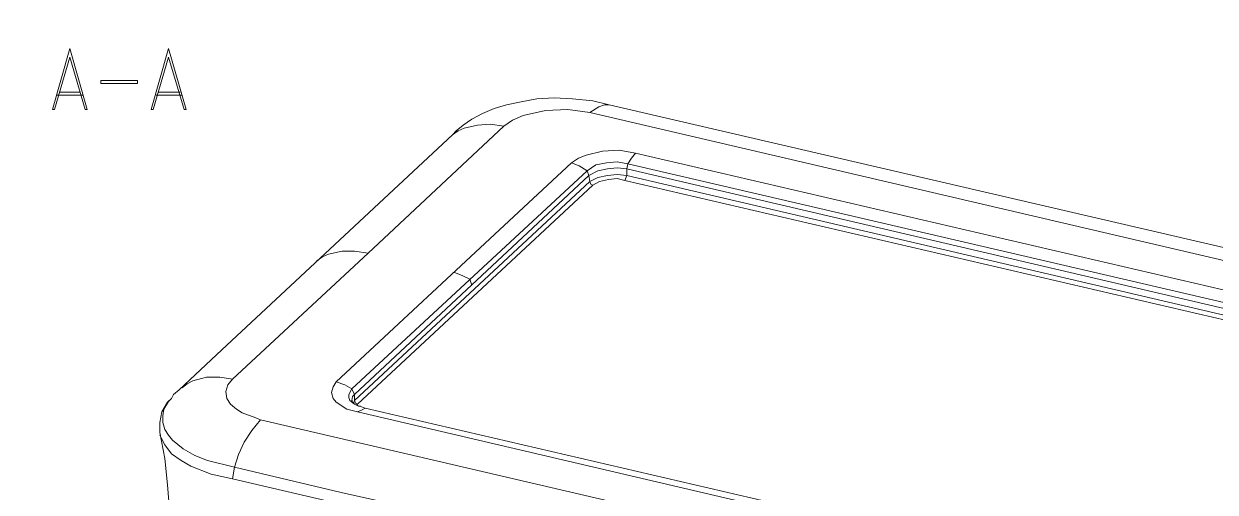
# Model space of a CAD drawing. Header units: centimetres. Extents: x -22.4 to 6.2, y -30.9 to -11.
# Drawn here: x -12.86 to -7.65, y -24.23 to -22.18 of the extents above; entities that cross this region are included whole.
import ezdxf

# ---------------------------------------------------------------- set-up
doc = ezdxf.new("R2010")
doc.units = ezdxf.units.CM
doc.header["$MEASUREMENT"] = 0
doc.layers.add('4', color=7, linetype='Continuous')
doc.layers.add('layer 1', color=7, linetype='Continuous')

msp = doc.modelspace()

# ---------------------------------------------------------------- linework, layer by layer
at = {"layer": '4', "color": 6, "lineweight": 9}
for points in [[(-12.65909, -22.28797), (-12.65909, -22.28797), (-12.73529, -22.55467), (-12.73529, -22.55467)], [(-12.22729, -22.28797), (-12.22729, -22.28797), (-12.30349, -22.55467), (-12.30349, -22.55467)], [(-12.71835, -22.49117), (-12.71835, -22.49117), (-12.59982, -22.49117), (-12.59982, -22.49117)], [(-12.70565, -22.47847), (-12.70565, -22.47847), (-12.61252, -22.47847), (-12.61252, -22.47847)], [(-12.28232, -22.49117), (-12.28232, -22.49117), (-12.16802, -22.49117), (-12.16802, -22.49117)], [(-12.27385, -22.47847), (-12.27385, -22.47847), (-12.17649, -22.47847), (-12.17649, -22.47847)]]:
    msp.add_open_spline(points, degree=3, dxfattribs=at)
for points, knots in [([(-12.65909, -22.32607), (-12.65909, -22.32607), (-12.72682, -22.55467), (-12.72682, -22.55467), (-12.72682, -22.55467), (-12.72682, -22.55467), (-12.73529, -22.55467), (-12.73529, -22.55467)], [0, 0, 0, 0, 0.3333333, 0.3333333, 0.3333333, 0.3333333, 1, 1, 1, 1]), ([(-12.65909, -22.32607), (-12.65909, -22.32607), (-12.59135, -22.55467), (-12.59135, -22.55467), (-12.59135, -22.55467), (-12.59135, -22.55467), (-12.58289, -22.55467), (-12.58289, -22.55467), (-12.58289, -22.55467), (-12.58289, -22.55467), (-12.65909, -22.28797), (-12.65909, -22.28797)], [0, 0, 0, 0, 0.25, 0.25, 0.25, 0.25, 0.5, 0.5, 0.5, 0.5, 1, 1, 1, 1]), ([(-12.22729, -22.32607), (-12.22729, -22.32607), (-12.29502, -22.55467), (-12.29502, -22.55467), (-12.29502, -22.55467), (-12.29502, -22.55467), (-12.30349, -22.55467), (-12.30349, -22.55467)], [0, 0, 0, 0, 0.3333333, 0.3333333, 0.3333333, 0.3333333, 1, 1, 1, 1]), ([(-12.22729, -22.32607), (-12.22729, -22.32607), (-12.15955, -22.55467), (-12.15955, -22.55467), (-12.15955, -22.55467), (-12.15955, -22.55467), (-12.15109, -22.55467), (-12.15109, -22.55467), (-12.15109, -22.55467), (-12.15109, -22.55467), (-12.22729, -22.28797), (-12.22729, -22.28797)], [0, 0, 0, 0, 0.25, 0.25, 0.25, 0.25, 0.5, 0.5, 0.5, 0.5, 1, 1, 1, 1]), ([(-12.52362, -22.42767), (-12.52362, -22.42767), (-12.36275, -22.42767), (-12.36275, -22.42767), (-12.36275, -22.42767), (-12.36275, -22.42767), (-12.36275, -22.44037), (-12.36275, -22.44037)], [0, 0, 0, 0, 0.3333333, 0.3333333, 0.3333333, 0.3333333, 1, 1, 1, 1]), ([(-12.52362, -22.42767), (-12.52362, -22.42767), (-12.52362, -22.44037), (-12.52362, -22.44037), (-12.52362, -22.44037), (-12.52362, -22.44037), (-12.36275, -22.44037), (-12.36275, -22.44037)], [0, 0, 0, 0, 0.3333333, 0.3333333, 0.3333333, 0.3333333, 1, 1, 1, 1])]:
    msp.add_open_spline(points, degree=3, knots=knots, dxfattribs=at)
at = {"layer": 'layer 1', "lineweight": 9}
for points, knots in [([(-21.92211, -30.90598), (-21.92211, -30.90598), (6.24226, -30.90598), (6.24226, -30.90598), (6.24226, -30.90598), (6.24226, -30.90598), (6.24226, -11.33528), (6.24226, -11.33528), (6.24226, -11.33528), (6.24226, -11.33528), (-21.92211, -11.33528), (-21.92211, -11.33528), (-21.92211, -11.33528), (-21.92211, -11.33528), (-21.92211, -30.90598), (-21.92211, -30.90598)], [0, 0, 0, 0, 0.2, 0.2, 0.2, 0.2, 0.4, 0.4, 0.4, 0.4, 0.6, 0.6, 0.6, 0.6, 1, 1, 1, 1]), ([(-10.30112, -22.53351), (-10.30112, -22.53351), (-10.37309, -22.51657), (-10.37309, -22.51657), (-10.37309, -22.51657), (-10.37309, -22.51657), (-10.46199, -22.50811), (-10.46199, -22.50811), (-10.46199, -22.50811), (-10.46199, -22.50811), (-10.54242, -22.50387), (-10.54242, -22.50387), (-10.54242, -22.50387), (-10.54242, -22.50387), (-10.61862, -22.50811), (-10.61862, -22.50811), (-10.61862, -22.50811), (-10.61862, -22.50811), (-10.68635, -22.52081), (-10.68635, -22.52081), (-10.68635, -22.52081), (-10.68635, -22.52081), (-10.74985, -22.53351), (-10.74985, -22.53351), (-10.74985, -22.53351), (-10.74985, -22.53351), (-10.80489, -22.55044), (-10.80489, -22.55044), (-10.80489, -22.55044), (-10.80489, -22.55044), (-10.85569, -22.57161), (-10.85569, -22.57161), (-10.85569, -22.57161), (-10.85569, -22.57161), (-10.90225, -22.59701), (-10.90225, -22.59701), (-10.90225, -22.59701), (-10.90225, -22.59701), (-10.94035, -22.62241), (-10.94035, -22.62241), (-10.94035, -22.62241), (-10.94035, -22.62241), (-10.96999, -22.64781), (-10.96999, -22.64781), (-10.96999, -22.64781), (-10.96999, -22.64781), (-10.98692, -22.66474), (-10.98692, -22.66474)], [0, 0, 0, 0, 0.0769231, 0.0769231, 0.0769231, 0.0769231, 0.1538462, 0.1538462, 0.1538462, 0.1538462, 0.2307692, 0.2307692, 0.2307692, 0.2307692, 0.3076923, 0.3076923, 0.3076923, 0.3076923, 0.3846154, 0.3846154, 0.3846154, 0.3846154, 0.4615385, 0.4615385, 0.4615385, 0.4615385, 0.5384615, 0.5384615, 0.5384615, 0.5384615, 0.6153846, 0.6153846, 0.6153846, 0.6153846, 0.6923077, 0.6923077, 0.6923077, 0.6923077, 0.7692308, 0.7692308, 0.7692308, 0.7692308, 0.8461538, 0.8461538, 0.8461538, 0.8461538, 1, 1, 1, 1]), ([(-10.30112, -22.53351), (-10.30112, -22.53351), (-10.32229, -22.53351), (-10.32229, -22.53351), (-10.32229, -22.53351), (-10.32229, -22.53351), (-10.34769, -22.54197), (-10.34769, -22.54197), (-10.34769, -22.54197), (-10.34769, -22.54197), (-10.38579, -22.56737), (-10.38579, -22.56737)], [0, 0, 0, 0, 0.25, 0.25, 0.25, 0.25, 0.5, 0.5, 0.5, 0.5, 1, 1, 1, 1]), ([(-10.76255, -22.62664), (-10.76255, -22.62664), (-10.72445, -22.60124), (-10.72445, -22.60124), (-10.72445, -22.60124), (-10.72445, -22.60124), (-10.67789, -22.58007), (-10.67789, -22.58007), (-10.67789, -22.58007), (-10.67789, -22.58007), (-10.58052, -22.55891), (-10.58052, -22.55891), (-10.58052, -22.55891), (-10.58052, -22.55891), (-10.48315, -22.55467), (-10.48315, -22.55467), (-10.48315, -22.55467), (-10.48315, -22.55467), (-10.38579, -22.56737), (-10.38579, -22.56737)], [0, 0, 0, 0, 0.1666667, 0.1666667, 0.1666667, 0.1666667, 0.3333333, 0.3333333, 0.3333333, 0.3333333, 0.5, 0.5, 0.5, 0.5, 0.6666667, 0.6666667, 0.6666667, 0.6666667, 1, 1, 1, 1]), ([(-10.98692, -22.66474), (-10.98692, -22.66474), (-10.96152, -22.64781), (-10.96152, -22.64781), (-10.96152, -22.64781), (-10.96152, -22.64781), (-10.93612, -22.63511), (-10.93612, -22.63511), (-10.93612, -22.63511), (-10.93612, -22.63511), (-10.87685, -22.62241), (-10.87685, -22.62241), (-10.87685, -22.62241), (-10.87685, -22.62241), (-10.82182, -22.61817), (-10.82182, -22.61817), (-10.82182, -22.61817), (-10.82182, -22.61817), (-10.76255, -22.62664), (-10.76255, -22.62664), (-10.76255, -22.62664), (-10.76255, -22.62664), (-11.35522, -23.18121), (-11.35522, -23.18121)], [0, 0, 0, 0, 0.1428571, 0.1428571, 0.1428571, 0.1428571, 0.2857143, 0.2857143, 0.2857143, 0.2857143, 0.4285714, 0.4285714, 0.4285714, 0.4285714, 0.5714286, 0.5714286, 0.5714286, 0.5714286, 0.7142857, 0.7142857, 0.7142857, 0.7142857, 1, 1, 1, 1]), ([(-10.98692, -22.66474), (-10.98692, -22.66474), (-11.99445, -23.60454), (-11.99445, -23.60454), (-11.99445, -23.60454), (-11.99445, -23.60454), (-12.18072, -23.77811), (-12.18072, -23.77811), (-12.18072, -23.77811), (-12.18072, -23.77811), (-12.20612, -23.79927), (-12.20612, -23.79927), (-12.20612, -23.79927), (-12.20612, -23.79927), (-12.21459, -23.81621), (-12.21459, -23.81621), (-12.21459, -23.81621), (-12.21459, -23.81621), (-12.23152, -23.83314), (-12.23152, -23.83314), (-12.23152, -23.83314), (-12.23152, -23.83314), (-12.25692, -23.87547), (-12.25692, -23.87547), (-12.25692, -23.87547), (-12.25692, -23.87547), (-12.26539, -23.92204), (-12.26539, -23.92204), (-12.26539, -23.92204), (-12.26539, -23.92204), (-12.26539, -23.96437), (-12.26539, -23.96437)], [0, 0, 0, 0, 0.1111111, 0.1111111, 0.1111111, 0.1111111, 0.2222222, 0.2222222, 0.2222222, 0.2222222, 0.3333333, 0.3333333, 0.3333333, 0.3333333, 0.4444444, 0.4444444, 0.4444444, 0.4444444, 0.5555556, 0.5555556, 0.5555556, 0.5555556, 0.6666667, 0.6666667, 0.6666667, 0.6666667, 0.7777778, 0.7777778, 0.7777778, 0.7777778, 1, 1, 1, 1]), ([(-10.18682, -22.74517), (-10.18682, -22.74517), (-10.25879, -22.73247), (-10.25879, -22.73247), (-10.25879, -22.73247), (-10.25879, -22.73247), (-10.33075, -22.73671), (-10.33075, -22.73671), (-10.33075, -22.73671), (-10.33075, -22.73671), (-10.40272, -22.75364), (-10.40272, -22.75364), (-10.40272, -22.75364), (-10.40272, -22.75364), (-10.43659, -22.76634), (-10.43659, -22.76634), (-10.43659, -22.76634), (-10.43659, -22.76634), (-10.46622, -22.78751), (-10.46622, -22.78751), (-10.46622, -22.78751), (-10.46622, -22.78751), (-10.43235, -22.80021), (-10.43235, -22.80021), (-10.43235, -22.80021), (-10.43235, -22.80021), (-10.39849, -22.82137), (-10.39849, -22.82137)], [0, 0, 0, 0, 0.125, 0.125, 0.125, 0.125, 0.25, 0.25, 0.25, 0.25, 0.375, 0.375, 0.375, 0.375, 0.5, 0.5, 0.5, 0.5, 0.625, 0.625, 0.625, 0.625, 0.75, 0.75, 0.75, 0.75, 1, 1, 1, 1]), ([(-10.18682, -22.74517), (-10.18682, -22.74517), (-10.20375, -22.76634), (-10.20375, -22.76634), (-10.20375, -22.76634), (-10.20375, -22.76634), (-10.22069, -22.79174), (-10.22069, -22.79174)], [0, 0, 0, 0, 0.3333333, 0.3333333, 0.3333333, 0.3333333, 1, 1, 1, 1]), ([(-10.22069, -22.79174), (-10.22069, -22.79174), (-10.26725, -22.78327), (-10.26725, -22.78327), (-10.26725, -22.78327), (-10.26725, -22.78327), (-10.31382, -22.78751), (-10.31382, -22.78751), (-10.31382, -22.78751), (-10.31382, -22.78751), (-10.36039, -22.79597), (-10.36039, -22.79597), (-10.36039, -22.79597), (-10.36039, -22.79597), (-10.39849, -22.82137), (-10.39849, -22.82137)], [0, 0, 0, 0, 0.2, 0.2, 0.2, 0.2, 0.4, 0.4, 0.4, 0.4, 0.6, 0.6, 0.6, 0.6, 1, 1, 1, 1]), ([(-10.22492, -22.81291), (-10.22492, -22.81291), (-10.26725, -22.80867), (-10.26725, -22.80867), (-10.26725, -22.80867), (-10.26725, -22.80867), (-10.30959, -22.81291), (-10.30959, -22.81291), (-10.30959, -22.81291), (-10.30959, -22.81291), (-10.35192, -22.82137), (-10.35192, -22.82137), (-10.35192, -22.82137), (-10.35192, -22.82137), (-10.39002, -22.84254), (-10.39002, -22.84254)], [0, 0, 0, 0, 0.2, 0.2, 0.2, 0.2, 0.4, 0.4, 0.4, 0.4, 0.6, 0.6, 0.6, 0.6, 1, 1, 1, 1]), ([(-10.38579, -22.86794), (-10.38579, -22.86794), (-10.35192, -22.85101), (-10.35192, -22.85101), (-10.35192, -22.85101), (-10.35192, -22.85101), (-10.30959, -22.84254), (-10.30959, -22.84254), (-10.30959, -22.84254), (-10.30959, -22.84254), (-10.26725, -22.83831), (-10.26725, -22.83831), (-10.26725, -22.83831), (-10.26725, -22.83831), (-10.22492, -22.84254), (-10.22492, -22.84254)], [0, 0, 0, 0, 0.2, 0.2, 0.2, 0.2, 0.4, 0.4, 0.4, 0.4, 0.6, 0.6, 0.6, 0.6, 1, 1, 1, 1]), ([(-10.37309, -22.88487), (-10.37309, -22.88487), (-10.34345, -22.86794), (-10.34345, -22.86794), (-10.34345, -22.86794), (-10.34345, -22.86794), (-10.30535, -22.85947), (-10.30535, -22.85947), (-10.30535, -22.85947), (-10.30535, -22.85947), (-10.26725, -22.85524), (-10.26725, -22.85524), (-10.26725, -22.85524), (-10.26725, -22.85524), (-10.23339, -22.86371), (-10.23339, -22.86371)], [0, 0, 0, 0, 0.2, 0.2, 0.2, 0.2, 0.4, 0.4, 0.4, 0.4, 0.6, 0.6, 0.6, 0.6, 1, 1, 1, 1]), ([(-10.37309, -22.88487), (-10.37309, -22.88487), (-10.38155, -22.88064), (-10.38155, -22.88064), (-10.38155, -22.88064), (-10.38155, -22.88064), (-10.38579, -22.86794), (-10.38579, -22.86794)], [0, 0, 0, 0, 0.3333333, 0.3333333, 0.3333333, 0.3333333, 1, 1, 1, 1]), ([(-11.57959, -23.21507), (-11.57959, -23.21507), (-11.55419, -23.19814), (-11.55419, -23.19814), (-11.55419, -23.19814), (-11.55419, -23.19814), (-11.52879, -23.18544), (-11.52879, -23.18544), (-11.52879, -23.18544), (-11.52879, -23.18544), (-11.46952, -23.17274), (-11.46952, -23.17274), (-11.46952, -23.17274), (-11.46952, -23.17274), (-11.41449, -23.17274), (-11.41449, -23.17274), (-11.41449, -23.17274), (-11.41449, -23.17274), (-11.35522, -23.18121), (-11.35522, -23.18121)], [0, 0, 0, 0, 0.1666667, 0.1666667, 0.1666667, 0.1666667, 0.3333333, 0.3333333, 0.3333333, 0.3333333, 0.5, 0.5, 0.5, 0.5, 0.6666667, 0.6666667, 0.6666667, 0.6666667, 1, 1, 1, 1]), ([(-10.97845, -23.26587), (-10.97845, -23.26587), (-10.94459, -23.27857), (-10.94459, -23.27857), (-10.94459, -23.27857), (-10.94459, -23.27857), (-10.91072, -23.29551), (-10.91072, -23.29551)], [0, 0, 0, 0, 0.3333333, 0.3333333, 0.3333333, 0.3333333, 1, 1, 1, 1]), ([(-12.16802, -23.76964), (-12.16802, -23.76964), (-12.14685, -23.75271), (-12.14685, -23.75271), (-12.14685, -23.75271), (-12.14685, -23.75271), (-12.12145, -23.74001), (-12.12145, -23.74001), (-12.12145, -23.74001), (-12.12145, -23.74001), (-12.06219, -23.72307), (-12.06219, -23.72307), (-12.06219, -23.72307), (-12.06219, -23.72307), (-12.00292, -23.72307), (-12.00292, -23.72307), (-12.00292, -23.72307), (-12.00292, -23.72307), (-11.94789, -23.73154), (-11.94789, -23.73154)], [0, 0, 0, 0, 0.1666667, 0.1666667, 0.1666667, 0.1666667, 0.3333333, 0.3333333, 0.3333333, 0.3333333, 0.5, 0.5, 0.5, 0.5, 0.6666667, 0.6666667, 0.6666667, 0.6666667, 1, 1, 1, 1]), ([(-11.94789, -23.73154), (-11.94789, -23.73154), (-11.96905, -23.75694), (-11.96905, -23.75694), (-11.96905, -23.75694), (-11.96905, -23.75694), (-11.97752, -23.78657), (-11.97752, -23.78657), (-11.97752, -23.78657), (-11.97752, -23.78657), (-11.97329, -23.81621), (-11.97329, -23.81621), (-11.97329, -23.81621), (-11.97329, -23.81621), (-11.95635, -23.84161), (-11.95635, -23.84161), (-11.95635, -23.84161), (-11.95635, -23.84161), (-11.93095, -23.86277), (-11.93095, -23.86277), (-11.93095, -23.86277), (-11.93095, -23.86277), (-11.90555, -23.87971), (-11.90555, -23.87971), (-11.90555, -23.87971), (-11.90555, -23.87971), (-11.84629, -23.90087), (-11.84629, -23.90087)], [0, 0, 0, 0, 0.125, 0.125, 0.125, 0.125, 0.25, 0.25, 0.25, 0.25, 0.375, 0.375, 0.375, 0.375, 0.5, 0.5, 0.5, 0.5, 0.625, 0.625, 0.625, 0.625, 0.75, 0.75, 0.75, 0.75, 1, 1, 1, 1]), ([(-11.40179, -23.87547), (-11.40179, -23.87547), (-11.44835, -23.86277), (-11.44835, -23.86277), (-11.44835, -23.86277), (-11.44835, -23.86277), (-11.49492, -23.83314), (-11.49492, -23.83314), (-11.49492, -23.83314), (-11.49492, -23.83314), (-11.50762, -23.81621), (-11.50762, -23.81621), (-11.50762, -23.81621), (-11.50762, -23.81621), (-11.51609, -23.79081), (-11.51609, -23.79081), (-11.51609, -23.79081), (-11.51609, -23.79081), (-11.50762, -23.76541), (-11.50762, -23.76541), (-11.50762, -23.76541), (-11.50762, -23.76541), (-11.49492, -23.74424), (-11.49492, -23.74424)], [0, 0, 0, 0, 0.1428571, 0.1428571, 0.1428571, 0.1428571, 0.2857143, 0.2857143, 0.2857143, 0.2857143, 0.4285714, 0.4285714, 0.4285714, 0.4285714, 0.5714286, 0.5714286, 0.5714286, 0.5714286, 0.7142857, 0.7142857, 0.7142857, 0.7142857, 1, 1, 1, 1]), ([(-11.49492, -23.74424), (-11.49492, -23.74424), (-11.45682, -23.75694), (-11.45682, -23.75694), (-11.45682, -23.75694), (-11.45682, -23.75694), (-11.42719, -23.77387), (-11.42719, -23.77387)], [0, 0, 0, 0, 0.3333333, 0.3333333, 0.3333333, 0.3333333, 1, 1, 1, 1]), ([(-11.39332, -23.85007), (-11.39332, -23.85007), (-11.41449, -23.84161), (-11.41449, -23.84161), (-11.41449, -23.84161), (-11.41449, -23.84161), (-11.43565, -23.82467), (-11.43565, -23.82467), (-11.43565, -23.82467), (-11.43565, -23.82467), (-11.43989, -23.81197), (-11.43989, -23.81197), (-11.43989, -23.81197), (-11.43989, -23.81197), (-11.43989, -23.79927), (-11.43989, -23.79927), (-11.43989, -23.79927), (-11.43989, -23.79927), (-11.42719, -23.77387), (-11.42719, -23.77387)], [0, 0, 0, 0, 0.1666667, 0.1666667, 0.1666667, 0.1666667, 0.3333333, 0.3333333, 0.3333333, 0.3333333, 0.5, 0.5, 0.5, 0.5, 0.6666667, 0.6666667, 0.6666667, 0.6666667, 1, 1, 1, 1]), ([(-11.93942, -24.11677), (-11.93942, -24.11677), (-12.05795, -24.08714), (-12.05795, -24.08714), (-12.05795, -24.08714), (-12.05795, -24.08714), (-12.11299, -24.06597), (-12.11299, -24.06597), (-12.11299, -24.06597), (-12.11299, -24.06597), (-12.16379, -24.03634), (-12.16379, -24.03634), (-12.16379, -24.03634), (-12.16379, -24.03634), (-12.21035, -23.99824), (-12.21035, -23.99824), (-12.21035, -23.99824), (-12.21035, -23.99824), (-12.22729, -23.97707), (-12.22729, -23.97707), (-12.22729, -23.97707), (-12.22729, -23.97707), (-12.24422, -23.95167), (-12.24422, -23.95167), (-12.24422, -23.95167), (-12.24422, -23.95167), (-12.25269, -23.92204), (-12.25269, -23.92204), (-12.25269, -23.92204), (-12.25269, -23.92204), (-12.25269, -23.89241), (-12.25269, -23.89241), (-12.25269, -23.89241), (-12.25269, -23.89241), (-12.24845, -23.86277), (-12.24845, -23.86277), (-12.24845, -23.86277), (-12.24845, -23.86277), (-12.23152, -23.83737), (-12.23152, -23.83737)], [0, 0, 0, 0, 0.0909091, 0.0909091, 0.0909091, 0.0909091, 0.1818182, 0.1818182, 0.1818182, 0.1818182, 0.2727273, 0.2727273, 0.2727273, 0.2727273, 0.3636364, 0.3636364, 0.3636364, 0.3636364, 0.4545455, 0.4545455, 0.4545455, 0.4545455, 0.5454545, 0.5454545, 0.5454545, 0.5454545, 0.6363636, 0.6363636, 0.6363636, 0.6363636, 0.7272727, 0.7272727, 0.7272727, 0.7272727, 0.8181818, 0.8181818, 0.8181818, 0.8181818, 1, 1, 1, 1]), ([(-11.42719, -23.82467), (-11.42719, -23.82467), (-11.42295, -23.80774), (-11.42295, -23.80774), (-11.42295, -23.80774), (-11.42295, -23.80774), (-11.41449, -23.79927), (-11.41449, -23.79927)], [0, 0, 0, 0, 0.3333333, 0.3333333, 0.3333333, 0.3333333, 1, 1, 1, 1]), ([(-11.41449, -23.84161), (-11.41449, -23.84161), (-11.42295, -23.83314), (-11.42295, -23.83314), (-11.42295, -23.83314), (-11.42295, -23.83314), (-11.42719, -23.82467), (-11.42719, -23.82467)], [0, 0, 0, 0, 0.3333333, 0.3333333, 0.3333333, 0.3333333, 1, 1, 1, 1]), ([(-11.40179, -23.84161), (-11.40179, -23.84161), (-11.41025, -23.83737), (-11.41025, -23.83737), (-11.41025, -23.83737), (-11.41025, -23.83737), (-11.41449, -23.82467), (-11.41449, -23.82467)], [0, 0, 0, 0, 0.3333333, 0.3333333, 0.3333333, 0.3333333, 1, 1, 1, 1]), ([(-11.39332, -23.85007), (-11.39332, -23.85007), (-11.39755, -23.85007), (-11.39755, -23.85007), (-11.39755, -23.85007), (-11.39755, -23.85007), (-11.41449, -23.84161), (-11.41449, -23.84161)], [0, 0, 0, 0, 0.3333333, 0.3333333, 0.3333333, 0.3333333, 1, 1, 1, 1]), ([(-11.40179, -23.87547), (-11.40179, -23.87547), (-11.38485, -23.86701), (-11.38485, -23.86701), (-11.38485, -23.86701), (-11.38485, -23.86701), (-11.36792, -23.85854), (-11.36792, -23.85854)], [0, 0, 0, 0, 0.3333333, 0.3333333, 0.3333333, 0.3333333, 1, 1, 1, 1]), ([(-11.36792, -23.85854), (-11.36792, -23.85854), (-11.38062, -23.85431), (-11.38062, -23.85431), (-11.38062, -23.85431), (-11.38062, -23.85431), (-11.39332, -23.85007), (-11.39332, -23.85007)], [0, 0, 0, 0, 0.3333333, 0.3333333, 0.3333333, 0.3333333, 1, 1, 1, 1]), ([(-11.93942, -24.11677), (-11.93942, -24.11677), (-11.92249, -24.06174), (-11.92249, -24.06174), (-11.92249, -24.06174), (-11.92249, -24.06174), (-11.89709, -24.00671), (-11.89709, -24.00671), (-11.89709, -24.00671), (-11.89709, -24.00671), (-11.86322, -23.95591), (-11.86322, -23.95591), (-11.86322, -23.95591), (-11.86322, -23.95591), (-11.82512, -23.90934), (-11.82512, -23.90934)], [0, 0, 0, 0, 0.2, 0.2, 0.2, 0.2, 0.4, 0.4, 0.4, 0.4, 0.6, 0.6, 0.6, 0.6, 1, 1, 1, 1]), ([(-12.26539, -23.96437), (-12.26539, -23.96437), (-12.24422, -24.07867), (-12.24422, -24.07867), (-12.24422, -24.07867), (-12.24422, -24.07867), (-12.23152, -24.19297), (-12.23152, -24.19297), (-12.23152, -24.19297), (-12.23152, -24.19297), (-12.22305, -24.30304), (-12.22305, -24.30304), (-12.22305, -24.30304), (-12.22305, -24.30304), (-12.21459, -24.34537), (-12.21459, -24.34537), (-12.21459, -24.34537), (-12.21459, -24.34537), (-12.18919, -24.39194), (-12.18919, -24.39194), (-12.18919, -24.39194), (-12.18919, -24.39194), (-12.14685, -24.43004), (-12.14685, -24.43004), (-12.14685, -24.43004), (-12.14685, -24.43004), (-12.08335, -24.46814), (-12.08335, -24.46814), (-12.08335, -24.46814), (-12.08335, -24.46814), (-12.00292, -24.49777), (-12.00292, -24.49777)], [0, 0, 0, 0, 0.1111111, 0.1111111, 0.1111111, 0.1111111, 0.2222222, 0.2222222, 0.2222222, 0.2222222, 0.3333333, 0.3333333, 0.3333333, 0.3333333, 0.4444444, 0.4444444, 0.4444444, 0.4444444, 0.5555556, 0.5555556, 0.5555556, 0.5555556, 0.6666667, 0.6666667, 0.6666667, 0.6666667, 0.7777778, 0.7777778, 0.7777778, 0.7777778, 1, 1, 1, 1]), ([(-7.62565, -25.17511), (-7.62565, -25.17511), (-11.94789, -24.16757), (-11.94789, -24.16757), (-11.94789, -24.16757), (-11.94789, -24.16757), (-12.04102, -24.14641), (-12.04102, -24.14641), (-12.04102, -24.14641), (-12.04102, -24.14641), (-12.12992, -24.11254), (-12.12992, -24.11254), (-12.12992, -24.11254), (-12.12992, -24.11254), (-12.17225, -24.08714), (-12.17225, -24.08714), (-12.17225, -24.08714), (-12.17225, -24.08714), (-12.21459, -24.05751), (-12.21459, -24.05751), (-12.21459, -24.05751), (-12.21459, -24.05751), (-12.24422, -24.01941), (-12.24422, -24.01941), (-12.24422, -24.01941), (-12.24422, -24.01941), (-12.26539, -23.97707), (-12.26539, -23.97707)], [0, 0, 0, 0, 0.125, 0.125, 0.125, 0.125, 0.25, 0.25, 0.25, 0.25, 0.375, 0.375, 0.375, 0.375, 0.5, 0.5, 0.5, 0.5, 0.625, 0.625, 0.625, 0.625, 0.75, 0.75, 0.75, 0.75, 1, 1, 1, 1]), ([(-11.93942, -24.11677), (-11.93942, -24.11677), (-11.47375, -24.22684), (-11.47375, -24.22684), (-11.47375, -24.22684), (-11.47375, -24.22684), (-11.28325, -24.26917), (-11.28325, -24.26917), (-11.28325, -24.26917), (-11.28325, -24.26917), (-9.81852, -24.61207), (-9.81852, -24.61207), (-9.81852, -24.61207), (-9.81852, -24.61207), (-9.63225, -24.65441), (-9.63225, -24.65441), (-9.63225, -24.65441), (-9.63225, -24.65441), (-8.16329, -24.99731), (-8.16329, -24.99731), (-8.16329, -24.99731), (-8.16329, -24.99731), (-7.98125, -25.03964), (-7.98125, -25.03964), (-7.98125, -25.03964), (-7.98125, -25.03964), (-7.97702, -25.03964), (-7.97702, -25.03964), (-7.97702, -25.03964), (-7.97702, -25.03964), (-7.62142, -25.12431), (-7.62142, -25.12431)], [0, 0, 0, 0, 0.1111111, 0.1111111, 0.1111111, 0.1111111, 0.2222222, 0.2222222, 0.2222222, 0.2222222, 0.3333333, 0.3333333, 0.3333333, 0.3333333, 0.4444444, 0.4444444, 0.4444444, 0.4444444, 0.5555556, 0.5555556, 0.5555556, 0.5555556, 0.6666667, 0.6666667, 0.6666667, 0.6666667, 0.7777778, 0.7777778, 0.7777778, 0.7777778, 1, 1, 1, 1])]:
    msp.add_open_spline(points, degree=3, knots=knots, dxfattribs=at)
for points in [[(-5.97889, -23.53681), (-5.97889, -23.53681), (-10.30112, -22.53351), (-10.30112, -22.53351)], [(-10.38579, -22.56737), (-10.38579, -22.56737), (-6.06779, -23.57491), (-6.06779, -23.57491)], [(-6.49112, -23.60454), (-6.49112, -23.60454), (-10.18682, -22.74517), (-10.18682, -22.74517)], [(-11.49492, -23.74424), (-11.49492, -23.74424), (-10.46622, -22.78751), (-10.46622, -22.78751)], [(-10.22492, -22.81291), (-10.22492, -22.81291), (-10.22069, -22.79174), (-10.22069, -22.79174)], [(-6.52499, -23.65111), (-6.52499, -23.65111), (-10.22069, -22.79174), (-10.22069, -22.79174)], [(-11.42719, -23.77387), (-11.42719, -23.77387), (-10.39849, -22.82137), (-10.39849, -22.82137)], [(-11.41449, -23.79927), (-11.41449, -23.79927), (-10.39002, -22.84254), (-10.39002, -22.84254)], [(-10.39002, -22.84254), (-10.39002, -22.84254), (-10.39849, -22.82137), (-10.39849, -22.82137)], [(-10.39002, -22.84254), (-10.39002, -22.84254), (-10.38579, -22.86794), (-10.38579, -22.86794)], [(-10.23339, -22.86371), (-10.23339, -22.86371), (-10.22492, -22.84254), (-10.22492, -22.84254)], [(-6.52922, -23.67651), (-6.52922, -23.67651), (-10.22492, -22.81291), (-10.22492, -22.81291)], [(-10.22492, -22.81291), (-10.22492, -22.81291), (-10.22492, -22.84254), (-10.22492, -22.84254)], [(-10.22492, -22.84254), (-10.22492, -22.84254), (-6.52922, -23.70614), (-6.52922, -23.70614)], [(-11.41449, -23.82467), (-11.41449, -23.82467), (-10.38579, -22.86794), (-10.38579, -22.86794)], [(-10.37309, -22.88487), (-10.37309, -22.88487), (-11.40179, -23.84161), (-11.40179, -23.84161)], [(-10.23339, -22.86371), (-10.23339, -22.86371), (-6.53769, -23.72307), (-6.53769, -23.72307)], [(-11.35522, -23.18121), (-11.35522, -23.18121), (-11.94789, -23.73154), (-11.94789, -23.73154)], [(-10.90225, -23.32091), (-10.90225, -23.32091), (-10.91072, -23.29551), (-10.91072, -23.29551)], [(-11.41449, -23.79927), (-11.41449, -23.79927), (-11.42719, -23.77387), (-11.42719, -23.77387)], [(-12.23152, -23.83737), (-12.23152, -23.83737), (-12.22729, -23.82891), (-12.22729, -23.82891)], [(-12.22729, -23.82891), (-12.22729, -23.82891), (-12.21459, -23.81621), (-12.21459, -23.81621)], [(-11.42719, -23.82467), (-11.42719, -23.82467), (-11.42295, -23.82467), (-11.42295, -23.82467)], [(-11.41449, -23.82467), (-11.41449, -23.82467), (-11.41872, -23.83737), (-11.41872, -23.83737)], [(-11.41449, -23.79927), (-11.41449, -23.79927), (-11.41449, -23.82467), (-11.41449, -23.82467)], [(-11.40179, -23.84161), (-11.40179, -23.84161), (-11.40602, -23.84584), (-11.40602, -23.84584)], [(-7.70609, -24.73907), (-7.70609, -24.73907), (-11.40179, -23.87547), (-11.40179, -23.87547)], [(-11.39332, -23.85007), (-11.39332, -23.85007), (-11.38909, -23.85007), (-11.38909, -23.85007)], [(-7.67222, -24.71791), (-7.67222, -24.71791), (-11.36792, -23.85854), (-11.36792, -23.85854)], [(-11.84629, -23.90087), (-11.84629, -23.90087), (-11.82512, -23.90934), (-11.82512, -23.90934)], [(-11.82512, -23.90934), (-11.82512, -23.90934), (-7.71879, -24.86607), (-7.71879, -24.86607)], [(-12.26539, -23.97707), (-12.26539, -23.97707), (-12.26115, -23.97707), (-12.26115, -23.97707)], [(-11.93942, -24.11677), (-11.93942, -24.11677), (-11.94789, -24.16757), (-11.94789, -24.16757)]]:
    msp.add_open_spline(points, degree=3, dxfattribs=at)

doc.saveas('drawing.dxf')
